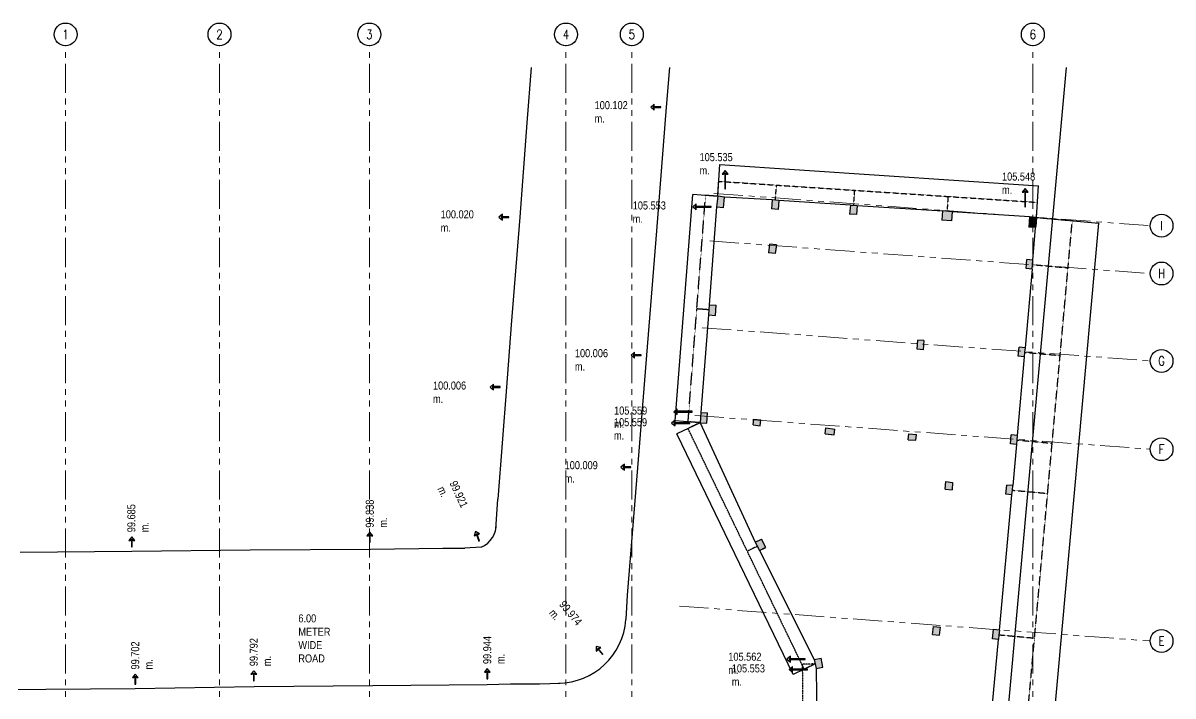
# Model space of a CAD drawing. Header units: millimetres. Extents: x 11014292 to 11093065, y -625596 to -501034.
# Drawn here: x 11041869 to 11092165, y -530460 to -501034 of the extents above; entities that cross this region are included whole.
import ezdxf

# ---------------------------------------------------------------- set-up
doc = ezdxf.new("R2010")
doc.units = ezdxf.units.MM
doc.header["$MEASUREMENT"] = 0
doc.header["$PDMODE"] = 3
doc.linetypes.add('DASHED2', pattern=[0.375, 0.25, -0.125])
doc.linetypes.add('PHANTOM', pattern=[63.5, 31.75, -6.35, 6.35, -6.35, 6.35, -6.35])
doc.layers.get('0').update_dxf_attribs({"linetype": 'CONTINUOUS'})
doc.layers.get('Defpoints').update_dxf_attribs({"linetype": 'CONTINUOUS'})
for name, color, linetype in [('01', 1, 'CONTINUOUS'), ('AR-GRID', 9, 'CONTINUOUS'), ('Bldg Line', 7, 'CONTINUOUS'), ('Column Line', 1, 'CONTINUOUS'), ('dwgmodels.com', 250, 'CONTINUOUS'), ('GRID', 8, 'PHANTOM'), ('hatch columns', 1, 'CONTINUOUS'), ('Road', 251, 'CONTINUOUS'), ('TEXT', 3, 'CONTINUOUS'), ('WALL', 4, 'CONTINUOUS')]:
    doc.layers.add(name, color=color, linetype=linetype)
doc.styles.add('DIMTEXT', font='romans.shx', dxfattribs={"width": 0.9})
doc.styles.add('Romans', font='Romans.shx', dxfattribs={"width": 0.8})
doc.styles.get("Standard").update_dxf_attribs({"font": 'swissc.ttf', "height": 0.225})
doc.dimstyles.new('DIM-100', dxfattribs={"dimtxt": 0.4, "dimasz": 0.1, "dimexe": 0.075, "dimexo": 0.075, "dimgap": 0.1, "dimtad": 1, "dimzin": 0, "dimdsep": 46, "dimtxsty": 'DIMTEXT', "dimblk": 'DOTBLANK', "dimcen": 0.09, "dimclrd": 250, "dimclre": 250, "dimclrt": 5, "dimadec": 0, "dimazin": 0, "dimtfac": 1, "dimtix": 1, "dimtmove": 2, "dimatfit": 3, "dimldrblk": 'ARCHTICK', "dimfxl": 1, "dimtolj": 1, "dimtzin": 0, "dimarcsym": 0})

# ---------------------------------------------------------------- blocks, each defined once
blk = doc.blocks.new('_DOTBLANK')
at = {"color": 0, "linetype": 'ByBlock'}
blk.add_line((-0.5, 0), (-1, 0), dxfattribs=at)
blk.add_circle((0, 0), 0.5, dxfattribs=at)
blk = doc.blocks.new('*D1366')
at = {"color": 250, "linetype": 'DASHED2', "lineweight": -2, "transparency": 16777216}
for p, q in [((11084552, -527785), (11086109, -527926)), ((11085638, -533123), (11086109, -527926)), ((11084075, -532982), (11085638, -533123))]:
    blk.add_line(p, q, dxfattribs=at)
at = {"layer": 'Defpoints', "color": 0, "linetype": 'DASHED2', "transparency": 16777216}
for p in [(11084552, -527785), (11086109, -527926), (11084075, -532982)]:
    blk.add_point(p, dxfattribs=at)
at = {"color": 250, "linetype": 'DASHED2', "lineweight": -2, "transparency": 16777216, "xscale": 0.1, "yscale": 0.1, "zscale": 0.1}
for p, rotation in [((11086109, -527926), 84.82340225866695), ((11085638, -533123), 264.8234022586669)]:
    blk.add_blockref('_DOTBLANK', p, dxfattribs=dict(at, rotation=rotation))
at = {"color": 5, "linetype": 'DASHED2', "transparency": 16777216, "insert": (11085873, -530524), "char_height": 0.4, "attachment_point": 5, "rotation": 84.8234, "style": 'DIMTEXT'}
blk.add_mtext('\\A1;5219.28', dxfattribs=at)
blk = doc.blocks.new('_ArchTick')
at = {"layer": '01', "color": 0, "const_width": 0.15}
blk.add_lwpolyline([(-0.5, -0.5), (0.5, 0.5)], dxfattribs=at)
blk = doc.blocks.new('*D1367')
at = {"color": 250, "linetype": 'DASHED2', "lineweight": -2, "transparency": 16777216}
for p, q in [((11085138, -521462), (11086682, -521601)), ((11086109, -527925), (11086682, -521602)), ((11084552, -527785), (11086109, -527926))]:
    blk.add_line(p, q, dxfattribs=at)
at = {"layer": 'Defpoints', "color": 0, "linetype": 'DASHED2', "transparency": 16777216}
for p in [(11085138, -521462), (11086682, -521601), (11084552, -527785)]:
    blk.add_point(p, dxfattribs=at)
at = {"color": 250, "linetype": 'DASHED2', "lineweight": -2, "transparency": 16777216, "xscale": 0.1, "yscale": 0.1, "zscale": 0.1}
for p, rotation in [((11086682, -521601), 84.82340225866695), ((11086109, -527926), 264.8234022586669)]:
    blk.add_blockref('_DOTBLANK', p, dxfattribs=dict(at, rotation=rotation))
at = {"color": 5, "linetype": 'DASHED2', "transparency": 16777216, "insert": (11086395, -524763), "char_height": 0.4, "attachment_point": 5, "rotation": 84.8234, "style": 'DIMTEXT'}
blk.add_mtext('\\A1;6349.99', dxfattribs=at)
blk = doc.blocks.new('*D1368')
at = {"color": 250, "linetype": 'DASHED2', "lineweight": -2, "transparency": 16777216}
for p, q in [((11085335, -519266), (11086881, -519406)), ((11086682, -521601), (11086880, -519406)), ((11085138, -521462), (11086682, -521601))]:
    blk.add_line(p, q, dxfattribs=at)
at = {"layer": 'Defpoints', "color": 0, "linetype": 'DASHED2', "transparency": 16777216}
for p in [(11085334, -519266), (11086880, -519406), (11085138, -521462)]:
    blk.add_point(p, dxfattribs=at)
at = {"color": 250, "linetype": 'DASHED2', "lineweight": -2, "transparency": 16777216, "xscale": 0.1, "yscale": 0.1, "zscale": 0.1}
for p, rotation in [((11086880, -519406), 84.82340225866695), ((11086682, -521601), 264.8234022586669)]:
    blk.add_blockref('_DOTBLANK', p, dxfattribs=dict(at, rotation=rotation))
at = {"color": 5, "linetype": 'DASHED2', "transparency": 16777216, "insert": (11086781, -520504), "char_height": 0.4, "attachment_point": 5, "rotation": 84.8234, "style": 'DIMTEXT'}
blk.add_mtext('\\A1;2204.03', dxfattribs=at)
blk = doc.blocks.new('*D1369')
at = {"color": 250, "linetype": 'DASHED2', "lineweight": -2, "transparency": 16777216}
for p, q in [((11085677, -515432), (11087228, -515572)), ((11086880, -519406), (11087228, -515572)), ((11085335, -519266), (11086881, -519406))]:
    blk.add_line(p, q, dxfattribs=at)
at = {"layer": 'Defpoints', "color": 0, "linetype": 'DASHED2', "transparency": 16777216}
for p in [(11085677, -515432), (11087228, -515572), (11085334, -519266)]:
    blk.add_point(p, dxfattribs=at)
at = {"color": 250, "linetype": 'DASHED2', "lineweight": -2, "transparency": 16777216, "xscale": 0.1, "yscale": 0.1, "zscale": 0.1}
for p, rotation in [((11087228, -515572), 84.82340225866695), ((11086880, -519406), 264.8234022586669)]:
    blk.add_blockref('_DOTBLANK', p, dxfattribs=dict(at, rotation=rotation))
at = {"color": 5, "linetype": 'DASHED2', "transparency": 16777216, "insert": (11087054, -517489), "char_height": 0.4, "attachment_point": 5, "rotation": 84.8234, "style": 'DIMTEXT'}
blk.add_mtext('\\A1;3850.00', dxfattribs=at)
blk = doc.blocks.new('*D1370')
at = {"color": 250, "linetype": 'DASHED2', "lineweight": -2, "transparency": 16777216}
for p, q in [((11086016, -511597), (11087575, -511738)), ((11087228, -515572), (11087575, -511738)), ((11085677, -515432), (11087228, -515572))]:
    blk.add_line(p, q, dxfattribs=at)
at = {"layer": 'Defpoints', "color": 0, "linetype": 'DASHED2', "transparency": 16777216}
for p in [(11086016, -511597), (11087575, -511738), (11085677, -515432)]:
    blk.add_point(p, dxfattribs=at)
at = {"color": 250, "linetype": 'DASHED2', "lineweight": -2, "transparency": 16777216, "xscale": 0.1, "yscale": 0.1, "zscale": 0.1}
for p, rotation in [((11087575, -511738), 84.82340225866695), ((11087228, -515572), 264.8234022586669)]:
    blk.add_blockref('_DOTBLANK', p, dxfattribs=dict(at, rotation=rotation))
at = {"color": 5, "linetype": 'DASHED2', "transparency": 16777216, "insert": (11087401, -513655), "char_height": 0.4, "attachment_point": 5, "rotation": 84.8234, "style": 'DIMTEXT'}
blk.add_mtext('\\A1;3849.95', dxfattribs=at)
blk = doc.blocks.new('*D1371')
at = {"color": 250, "linetype": 'DASHED2', "lineweight": -2, "transparency": 16777216}
for p, q in [((11086194, -509534), (11087762, -509676)), ((11087575, -511738), (11087762, -509676)), ((11086016, -511597), (11087575, -511738))]:
    blk.add_line(p, q, dxfattribs=at)
at = {"layer": 'Defpoints', "color": 0, "linetype": 'DASHED2', "transparency": 16777216}
for p in [(11086194, -509534), (11087762, -509676), (11086016, -511597)]:
    blk.add_point(p, dxfattribs=at)
at = {"color": 250, "linetype": 'DASHED2', "lineweight": -2, "transparency": 16777216, "xscale": 0.1, "yscale": 0.1, "zscale": 0.1}
for p, rotation in [((11087762, -509676), 84.82340225866695), ((11087575, -511738), 264.8234022586669)]:
    blk.add_blockref('_DOTBLANK', p, dxfattribs=dict(at, rotation=rotation))
at = {"color": 5, "linetype": 'DASHED2', "transparency": 16777216, "insert": (11087668, -510707), "char_height": 0.4, "attachment_point": 5, "rotation": 84.8234, "style": 'DIMTEXT'}
blk.add_mtext('\\A1;2069.97', dxfattribs=at)
blk = doc.blocks.new('*D1349')
at = {"color": 250, "lineweight": -2, "transparency": 16777216}
for p, q in [((11085573, -546781), (11088925, -509782)), ((11086194, -509534), (11088925, -509782)), ((11082842, -546534), (11085573, -546781))]:
    blk.add_line(p, q, dxfattribs=at)
at = {"layer": 'Defpoints', "color": 0, "transparency": 16777216}
for p in [(11086194, -509534), (11088925, -509782), (11082842, -546534)]:
    blk.add_point(p, dxfattribs=at)
at = {"color": 250, "lineweight": -2, "transparency": 16777216, "xscale": 0.1, "yscale": 0.1, "zscale": 0.1}
for p, rotation in [((11088925, -509782), 84.82340225866695), ((11085573, -546781), 264.8234022586669)]:
    blk.add_blockref('_DOTBLANK', p, dxfattribs=dict(at, rotation=rotation))
at = {"color": 5, "transparency": 16777216, "insert": (11087249, -528282), "char_height": 0.4, "attachment_point": 5, "rotation": 84.8234, "style": 'DIMTEXT'}
blk.add_mtext('\\A1;37151.31', dxfattribs=at)
blk = doc.blocks.new('*D1385')
at = {"color": 250, "linetype": 'DASHED2', "lineweight": -2, "transparency": 16777216}
for p, q in [((11076518, -529060), (11075965, -529066)), ((11075996, -532356), (11075965, -529066)), ((11076362, -532353), (11075996, -532356))]:
    blk.add_line(p, q, dxfattribs=at)
at = {"layer": 'Defpoints', "color": 0, "linetype": 'DASHED2', "transparency": 16777216}
for p in [(11075965, -529066), (11076518, -529060), (11076362, -532353)]:
    blk.add_point(p, dxfattribs=at)
at = {"color": 250, "linetype": 'DASHED2', "lineweight": -2, "transparency": 16777216, "xscale": 0.1, "yscale": 0.1, "zscale": 0.1}
for p, rotation in [((11075965, -529066), 90.55200071356542), ((11075996, -532356), 270.5520007135654)]:
    blk.add_blockref('_DOTBLANK', p, dxfattribs=dict(at, rotation=rotation))
at = {"color": 5, "linetype": 'DASHED2', "transparency": 16777216, "insert": (11075981, -530711), "char_height": 0.4, "attachment_point": 5, "rotation": 270.552, "style": 'DIMTEXT'}
blk.add_mtext('\\A1;3290.89', dxfattribs=at)
blk = doc.blocks.new('*D1386')
at = {"color": 250, "linetype": 'DASHED2', "lineweight": -2, "transparency": 16777216}
for p, q in [((11073990, -523916), (11073547, -524130)), ((11076040, -529291), (11073547, -524130)), ((11076518, -529060), (11076040, -529291))]:
    blk.add_line(p, q, dxfattribs=at)
at = {"layer": 'Defpoints', "color": 0, "linetype": 'DASHED2', "transparency": 16777216}
for p in [(11073990, -523916), (11073547, -524130), (11076518, -529060)]:
    blk.add_point(p, dxfattribs=at)
at = {"color": 250, "linetype": 'DASHED2', "lineweight": -2, "transparency": 16777216, "xscale": 0.1, "yscale": 0.1, "zscale": 0.1}
for p, rotation in [((11073547, -524130), 115.7761440830649), ((11076040, -529291), 295.7761440830649)]:
    blk.add_blockref('_DOTBLANK', p, dxfattribs=dict(at, rotation=rotation))
at = {"color": 5, "linetype": 'DASHED2', "transparency": 16777216, "insert": (11074794, -526710), "char_height": 0.4, "attachment_point": 5, "rotation": 295.7761, "style": 'DIMTEXT'}
blk.add_mtext('\\A1;5731.88', dxfattribs=at)
blk = doc.blocks.new('*D1387')
at = {"color": 250, "linetype": 'DASHED2', "lineweight": -2, "transparency": 16777216}
for p, q in [((11071479, -518511), (11070956, -518764)), ((11073547, -524130), (11070956, -518764)), ((11073990, -523916), (11073547, -524130))]:
    blk.add_line(p, q, dxfattribs=at)
at = {"layer": 'Defpoints', "color": 0, "linetype": 'DASHED2', "transparency": 16777216}
for p in [(11071479, -518511), (11070956, -518764), (11073990, -523916)]:
    blk.add_point(p, dxfattribs=at)
at = {"color": 250, "linetype": 'DASHED2', "lineweight": -2, "transparency": 16777216, "xscale": 0.1, "yscale": 0.1, "zscale": 0.1}
for p, rotation in [((11070956, -518764), 115.7761440830649), ((11073547, -524130), 295.7761440830649)]:
    blk.add_blockref('_DOTBLANK', p, dxfattribs=dict(at, rotation=rotation))
at = {"color": 5, "linetype": 'DASHED2', "transparency": 16777216, "insert": (11072252, -521447), "char_height": 0.4, "attachment_point": 5, "rotation": 295.7761, "style": 'DIMTEXT'}
blk.add_mtext('\\A1;5959.01', dxfattribs=at)
blk = doc.blocks.new('*D1352')
at = {"color": 250, "lineweight": -2, "transparency": 16777216}
for p, q in [((11071479, -518511), (11070471, -518998)), ((11075554, -529526), (11070471, -518998)), ((11076518, -529060), (11075554, -529526))]:
    blk.add_line(p, q, dxfattribs=at)
at = {"layer": 'Defpoints', "color": 0, "transparency": 16777216}
for p in [(11071479, -518511), (11070471, -518998), (11076518, -529060)]:
    blk.add_point(p, dxfattribs=at)
at = {"color": 250, "lineweight": -2, "transparency": 16777216, "xscale": 0.1, "yscale": 0.1, "zscale": 0.1}
for p, rotation in [((11070471, -518998), 115.7761440830649), ((11075554, -529526), 295.7761440830649)]:
    blk.add_blockref('_DOTBLANK', p, dxfattribs=dict(at, rotation=rotation))
at = {"color": 5, "transparency": 16777216, "insert": (11073013, -524262), "char_height": 0.4, "attachment_point": 5, "rotation": 295.7761, "style": 'DIMTEXT'}
blk.add_mtext('\\A1;11690.89', dxfattribs=at)
blk = doc.blocks.new('*D1388')
at = {"color": 250, "linetype": 'DASHED2', "lineweight": -2, "transparency": 16777216}
for p, q in [((11070958, -518471), (11071339, -513535)), ((11071869, -513576), (11071339, -513535)), ((11071479, -518511), (11070958, -518471))]:
    blk.add_line(p, q, dxfattribs=at)
at = {"layer": 'Defpoints', "color": 0, "linetype": 'DASHED2', "transparency": 16777216}
for p in [(11071339, -513535), (11071869, -513576), (11071479, -518511)]:
    blk.add_point(p, dxfattribs=at)
at = {"color": 250, "linetype": 'DASHED2', "lineweight": -2, "transparency": 16777216, "xscale": 0.1, "yscale": 0.1, "zscale": 0.1}
for p, rotation in [((11071339, -513535), 85.58511269690058), ((11070958, -518471), 265.5851126969006)]:
    blk.add_blockref('_DOTBLANK', p, dxfattribs=dict(at, rotation=rotation))
at = {"color": 5, "linetype": 'DASHED2', "transparency": 16777216, "insert": (11071148, -516003), "char_height": 0.4, "attachment_point": 5, "rotation": 85.5851, "style": 'DIMTEXT'}
blk.add_mtext('\\A1;4950.46', dxfattribs=at)
blk = doc.blocks.new('*D1389')
at = {"color": 250, "linetype": 'DASHED2', "lineweight": -2, "transparency": 16777216}
for p, q in [((11071339, -513535), (11071722, -508572)), ((11072254, -508613), (11071722, -508571)), ((11071869, -513576), (11071339, -513535))]:
    blk.add_line(p, q, dxfattribs=at)
at = {"layer": 'Defpoints', "color": 0, "linetype": 'DASHED2', "transparency": 16777216}
for p in [(11071722, -508571), (11072254, -508613), (11071869, -513576)]:
    blk.add_point(p, dxfattribs=at)
at = {"color": 250, "linetype": 'DASHED2', "lineweight": -2, "transparency": 16777216, "xscale": 0.1, "yscale": 0.1, "zscale": 0.1}
for p, rotation in [((11071722, -508571), 85.58511269690058), ((11071339, -513535), 265.5851126969006)]:
    blk.add_blockref('_DOTBLANK', p, dxfattribs=dict(at, rotation=rotation))
at = {"color": 5, "linetype": 'DASHED2', "transparency": 16777216, "insert": (11071530, -511053), "char_height": 0.4, "attachment_point": 5, "rotation": 85.5851, "style": 'DIMTEXT'}
blk.add_mtext('\\A1;4978.57', dxfattribs=at)
blk = doc.blocks.new('*D1353')
at = {"color": 250, "lineweight": -2, "transparency": 16777216}
for p, q in [((11070395, -518427), (11071159, -508528)), ((11072254, -508613), (11071159, -508528)), ((11071479, -518511), (11070395, -518428))]:
    blk.add_line(p, q, dxfattribs=at)
at = {"layer": 'Defpoints', "color": 0, "transparency": 16777216}
for p in [(11071159, -508528), (11072254, -508613), (11071479, -518511)]:
    blk.add_point(p, dxfattribs=at)
at = {"color": 250, "lineweight": -2, "transparency": 16777216, "xscale": 0.1, "yscale": 0.1, "zscale": 0.1}
for p, rotation in [((11071159, -508528), 85.58511269690058), ((11070395, -518428), 265.5851126969006)]:
    blk.add_blockref('_DOTBLANK', p, dxfattribs=dict(at, rotation=rotation))
at = {"color": 5, "transparency": 16777216, "insert": (11070777, -513478), "char_height": 0.4, "attachment_point": 5, "rotation": 85.5851, "style": 'DIMTEXT'}
blk.add_mtext('\\A1;9929.03', dxfattribs=at)
blk = doc.blocks.new('*D1390')
at = {"color": 250, "linetype": 'DASHED2', "lineweight": -2, "transparency": 16777216}
for p, q in [((11072254, -508612), (11072297, -507956)), ((11072297, -507956), (11074822, -508123)), ((11074778, -508779), (11074822, -508123))]:
    blk.add_line(p, q, dxfattribs=at)
at = {"layer": 'Defpoints', "color": 0, "linetype": 'DASHED2', "transparency": 16777216}
for p in [(11074822, -508123), (11072254, -508613), (11074778, -508779)]:
    blk.add_point(p, dxfattribs=at)
at = {"color": 250, "linetype": 'DASHED2', "lineweight": -2, "transparency": 16777216, "xscale": 0.1, "yscale": 0.1, "zscale": 0.1}
for p, rotation in [((11072297, -507956), 176.2170681515371), ((11074822, -508123), 356.2170681515371)]:
    blk.add_blockref('_DOTBLANK', p, dxfattribs=dict(at, rotation=rotation))
at = {"color": 5, "linetype": 'DASHED2', "transparency": 16777216, "insert": (11073560, -508039), "char_height": 0.4, "attachment_point": 5, "rotation": 356.2171, "style": 'DIMTEXT'}
blk.add_mtext('\\A1;2529.88', dxfattribs=at)
blk = doc.blocks.new('*D1391')
at = {"color": 250, "linetype": 'DASHED2', "lineweight": -2, "transparency": 16777216}
for p, q in [((11074778, -508779), (11074822, -508123)), ((11074822, -508123), (11078244, -508349)), ((11078201, -509002), (11078244, -508349))]:
    blk.add_line(p, q, dxfattribs=at)
at = {"layer": 'Defpoints', "color": 0, "linetype": 'DASHED2', "transparency": 16777216}
for p in [(11078244, -508349), (11074778, -508779), (11078201, -509002)]:
    blk.add_point(p, dxfattribs=at)
at = {"color": 250, "linetype": 'DASHED2', "lineweight": -2, "transparency": 16777216, "xscale": 0.1, "yscale": 0.1, "zscale": 0.1}
for p, rotation in [((11074822, -508123), 176.2170681515371), ((11078244, -508349), 356.2170681515371)]:
    blk.add_blockref('_DOTBLANK', p, dxfattribs=dict(at, rotation=rotation))
at = {"color": 5, "linetype": 'DASHED2', "transparency": 16777216, "insert": (11076533, -508235), "char_height": 0.4, "attachment_point": 5, "rotation": 356.2171, "style": 'DIMTEXT'}
blk.add_mtext('\\A1;3429.99', dxfattribs=at)
blk = doc.blocks.new('*D1392')
at = {"color": 250, "linetype": 'DASHED2', "lineweight": -2, "transparency": 16777216}
for p, q in [((11078201, -509002), (11078244, -508349)), ((11078244, -508349), (11082339, -508620)), ((11082296, -509268), (11082339, -508620))]:
    blk.add_line(p, q, dxfattribs=at)
at = {"layer": 'Defpoints', "color": 0, "linetype": 'DASHED2', "transparency": 16777216}
for p in [(11082339, -508620), (11078201, -509002), (11082296, -509268)]:
    blk.add_point(p, dxfattribs=at)
at = {"color": 250, "linetype": 'DASHED2', "lineweight": -2, "transparency": 16777216, "xscale": 0.1, "yscale": 0.1, "zscale": 0.1}
for p, rotation in [((11078244, -508349), 176.2170681515371), ((11082339, -508620), 356.2170681515371)]:
    blk.add_blockref('_DOTBLANK', p, dxfattribs=dict(at, rotation=rotation))
at = {"color": 5, "linetype": 'DASHED2', "transparency": 16777216, "insert": (11080292, -508484), "char_height": 0.4, "attachment_point": 5, "rotation": 356.2171, "style": 'DIMTEXT'}
blk.add_mtext('\\A1;4103.84', dxfattribs=at)
blk = doc.blocks.new('*D1393')
at = {"color": 250, "linetype": 'DASHED2', "lineweight": -2, "transparency": 16777216}
for p, q in [((11082296, -509268), (11082339, -508620)), ((11082339, -508620), (11086238, -508877)), ((11086194, -509534), (11086238, -508877))]:
    blk.add_line(p, q, dxfattribs=at)
at = {"layer": 'Defpoints', "color": 0, "linetype": 'DASHED2', "transparency": 16777216}
for p in [(11086238, -508877), (11082296, -509268), (11086194, -509534)]:
    blk.add_point(p, dxfattribs=at)
at = {"color": 250, "linetype": 'DASHED2', "lineweight": -2, "transparency": 16777216, "xscale": 0.1, "yscale": 0.1, "zscale": 0.1}
for p, rotation in [((11082339, -508620), 176.2170681515371), ((11086238, -508877), 356.2170681515371)]:
    blk.add_blockref('_DOTBLANK', p, dxfattribs=dict(at, rotation=rotation))
at = {"color": 5, "linetype": 'DASHED2', "transparency": 16777216, "insert": (11084288, -508748), "char_height": 0.4, "attachment_point": 5, "rotation": 356.2171, "style": 'DIMTEXT'}
blk.add_mtext('\\A1;3907.09', dxfattribs=at)
blk = doc.blocks.new('*D1354')
at = {"color": 250, "lineweight": -2, "transparency": 16777216}
for p, q in [((11072254, -508612), (11072346, -507226)), ((11072346, -507226), (11086286, -508148)), ((11086194, -509534), (11086286, -508148))]:
    blk.add_line(p, q, dxfattribs=at)
at = {"layer": 'Defpoints', "color": 0, "transparency": 16777216}
for p in [(11086286, -508148), (11072254, -508613), (11086194, -509534)]:
    blk.add_point(p, dxfattribs=at)
at = {"color": 250, "lineweight": -2, "transparency": 16777216, "xscale": 0.1, "yscale": 0.1, "zscale": 0.1}
for p, rotation in [((11072346, -507226), 176.2170681515371), ((11086286, -508148), 356.2170681515371)]:
    blk.add_blockref('_DOTBLANK', p, dxfattribs=dict(at, rotation=rotation))
at = {"color": 5, "transparency": 16777216, "insert": (11079316, -507687), "char_height": 0.4, "attachment_point": 5, "rotation": 356.2171, "style": 'DIMTEXT'}
blk.add_mtext('\\A1;13970.80', dxfattribs=at)

msp = doc.modelspace()

# ---------------------------------------------------------------- hatches: boundary and pattern name
at = {"layer": 'hatch columns', "linetype": 'DASHED2'}
h = msp.add_hatch(color=256, dxfattribs=at)
h.dxf.hatch_style = 1
h.paths.add_polyline_path([(11085739.978, -511771.084), (11086002.319, -511796.107), (11086016.183, -511596.588), (11086030.046, -511397.069), (11085767.705, -511372.046)])
h.paths.add_polyline_path([(11085397.158, -515605.791), (11085659.499, -515630.813), (11085677.308, -515431.608), (11085695.116, -515232.402), (11085432.775, -515207.38)])
h.paths.add_polyline_path([(11080976.159, -515293.284), (11081238.5, -515318.307), (11081256.309, -515119.101), (11081274.118, -514919.896), (11081011.777, -514894.873)])
h.paths.add_polyline_path([(11082082.051, -509251.324), (11082050.74, -509650.097), (11082479.066, -509683.728), (11082510.376, -509284.955)])
h.paths.add_polyline_path([(11078022.326, -509391.022), (11078317.103, -509410.191), (11078348.414, -509011.418), (11078201.025, -509001.834), (11078053.636, -508992.249)])
h.paths.add_polyline_path([(11074599.773, -509165.222), (11074894.176, -509190.04), (11074925.486, -508791.267), (11074631.083, -508766.449)])
h.paths.add_polyline_path([(11072206.482, -509073.874), (11072206.007, -509080.203), (11072506.119, -509117.625), (11072554.16, -508649.967), (11072253.875, -508612.524)])
h.paths.add_polyline_path([(11074767.573, -511110.612), (11074816.957, -510736.331), (11074522.555, -510711.513), (11074473.17, -511085.794)])
h.paths.add_polyline_path([(11072184.046, -513374.205), (11071884.861, -513352.11), (11071853.602, -513800.32), (11072152.787, -513822.415)])
h.paths.add_polyline_path([(11071810.973, -518083.999), (11071511.788, -518061.904), (11071478.603, -518511.249), (11071777.788, -518533.344)])
h.paths.add_polyline_path([(11073838.626, -518357.628), (11073808.925, -518610.268), (11074106.873, -518645.295), (11074136.574, -518392.655)])
h.paths.add_polyline_path([(11077348.946, -519039.804), (11077378.647, -518787.164), (11076981.383, -518740.461), (11076951.682, -518993.101)])
h.paths.add_polyline_path([(11080615.049, -519003.26), (11080585.349, -519255.899), (11080911.607, -519277.52), (11080941.308, -519024.88)])
h.paths.add_polyline_path([(11085089.955, -519042.086), (11085054.337, -519440.497), (11085316.678, -519465.52), (11085334.487, -519266.314), (11085352.296, -519067.109)])
h.paths.add_polyline_path([(11084858.081, -521635.77), (11085120.422, -521660.792), (11085138.231, -521461.587), (11085156.04, -521262.381), (11084893.699, -521237.359)])
h.paths.add_polyline_path([(11082499.655, -521450.662), (11082521, -521120.413), (11082223.023, -521085.635), (11082201.677, -521415.884)])
h.paths.add_polyline_path([(11074164.803, -523597.398), (11073897.356, -523733.31), (11074082.897, -524098.418), (11074350.344, -523962.506)])
h = msp.add_hatch(color=256, dxfattribs=at)
h.dxf.hatch_style = 1
h.paths.add_polyline_path([(11085858.776, -509955.363), (11086157.965, -509982.801), (11086194.234, -509534.271), (11085895.046, -509506.833)])
h = msp.add_hatch(color=256, dxfattribs=at)
h.dxf.hatch_style = 1
h.paths.add_polyline_path([(11076770.788, -528800.981), (11076477.076, -528862.084), (11076559.516, -529258.354), (11076853.227, -529197.25)])
h.paths.add_polyline_path([(11081991.253, -527454.823), (11081693.276, -527420.045), (11081652.94, -527765.636), (11081950.918, -527800.414)])
h.paths.add_polyline_path([(11084570.898, -527585.286), (11084308.556, -527560.263), (11084271.614, -527958.537), (11084533.956, -527983.56), (11084552.419, -527784.506)])
h.paths.add_polyline_path([(11084091.589, -532752.774), (11083829.248, -532727.751), (11083796.682, -533186.075), (11084059.023, -533211.097)])
h.paths.add_polyline_path([(11081553.554, -532489.433), (11081254.308, -532468.17), (11081221.742, -532926.494), (11081520.987, -532947.757)])
h.paths.add_polyline_path([(11076731.801, -532457.663), (11076588.025, -532217.396), (11076135.569, -532488.144), (11076279.344, -532728.412)])
h.paths.add_polyline_path([(11073823.222, -534824.267), (11073639.736, -534612.766), (11073374.872, -534827.484), (11073558.358, -535038.985)])
h.paths.add_polyline_path([(11079679.037, -537048.604), (11079380.386, -537020.188), (11079347.429, -537366.56), (11079646.081, -537394.976)])
h.paths.add_polyline_path([(11083686.826, -537493.421), (11083705.429, -537294.288), (11083443.088, -537269.265), (11083405.881, -537667.531), (11083668.222, -537692.554)])
h.paths.add_polyline_path([(11083242.202, -542252.697), (11083260.806, -542053.564), (11082998.465, -542028.541), (11082960.484, -542426.733), (11083223.599, -542451.83)])
h.paths.add_polyline_path([(11079303.912, -541067.165), (11079005.261, -541038.749), (11078972.304, -541385.122), (11079270.955, -541413.538)])
h.paths.add_polyline_path([(11073945.001, -541969.742), (11073709.319, -541967.942), (11073706.646, -542317.931), (11073942.327, -542319.732)])
h.paths.add_polyline_path([(11082898.038, -545936.655), (11082498.038, -545937.214), (11082442.228, -546534.613), (11082842.227, -546534.054)])
h.paths.add_polyline_path([(11078799.63, -546269.236), (11078339.633, -546268.543), (11078342.234, -546539.004), (11078572.231, -546540.018), (11078802.231, -546539.697)])
h.paths.add_polyline_path([(11073950.348, -546276.009), (11073487.139, -546259.817), (11073489.74, -546530.278), (11073952.949, -546546.47)])
h.paths.add_polyline_path([(11068825.556, -546266.328), (11068372.528, -546281.511), (11068375.129, -546551.972), (11068828.157, -546536.789)])
h.paths.add_polyline_path([(11068471.603, -541905.734), (11068322.486, -541904.594), (11068319.812, -542254.584), (11068481.816, -542255.822)])
h.paths.add_polyline_path([(11068558.167, -541906.395), (11068471.603, -541905.734), (11068481.816, -542255.822), (11068555.493, -542256.385)])
h.paths.add_polyline_path([(11068789.748, -538590.627), (11068380.126, -538770.215), (11068492.554, -539026.652), (11068902.176, -538847.064)])
h.paths.add_polyline_path([(11065907.069, -538767.237), (11065451.777, -538662.291), (11065384.393, -538954.625), (11065839.685, -539059.571)])
h.paths.add_polyline_path([(11065760.54, -541833.566), (11065510.589, -541838.483), (11065536.647, -542187.517), (11065786.599, -542182.601)])
h.paths.add_polyline_path([(11066079.838, -546234.027), (11065634.825, -546225.58), (11065637.806, -546496.037), (11066082.439, -546504.488)])
h.paths.add_polyline_path([(11061773.995, -546268.145), (11061432.263, -546278.678), (11061434.512, -546549.15), (11061776.596, -546538.606)])
h.paths.add_polyline_path([(11057432.353, -546311.95), (11057032.367, -546315.276), (11057034.616, -546585.74), (11057434.603, -546582.414)])
h.paths.add_polyline_path([(11057203.629, -541736.646), (11056953.677, -541741.562), (11056979.736, -542090.597), (11057229.688, -542085.68)])
h.paths.add_polyline_path([(11061102.918, -535526.866), (11060938.926, -535753.818), (11061308.69, -536014.011), (11061472.682, -535787.06)])
h.paths.add_polyline_path([(11057031.953, -537194.702), (11056787.705, -537199.506), (11056813.6, -537546.342), (11057057.847, -537541.538)])
h.paths.add_polyline_path([(11057055.681, -532521.011), (11056612.629, -532535.507), (11056623.337, -532835.316), (11057066.341, -532819.493)])
h.paths.add_polyline_path([(11050448.787, -532546.312), (11050010.415, -532541.439), (11050021.122, -532841.248), (11050458.559, -532846.11)])
h.paths.add_polyline_path([(11043983.557, -532561.849), (11043315.618, -532564.111), (11043325.612, -532843.933), (11043993.551, -532841.671)])
h.paths.add_polyline_path([(11043838.705, -537179.735), (11043482.734, -537197.315), (11043499.967, -537563.506), (11043839.203, -537550.579)])
h.paths.add_polyline_path([(11043920.662, -541757.934), (11043660.761, -541782.862), (11043672.854, -542103.79), (11043927.594, -542091.246)])
h.paths.add_polyline_path([(11044421.661, -546264.152), (11043832.132, -546218.575), (11043834.733, -546489.036), (11044424.262, -546534.613)])
h.paths.add_polyline_path([(11050805.43, -546230.171), (11050362.276, -546228.635), (11050364.877, -546499.097), (11050808.031, -546500.632)])
h.paths.add_polyline_path([(11071433.456, -536786.212), (11071249.97, -536574.711), (11070985.139, -536804.462), (11071168.626, -537015.964)])

# ---------------------------------------------------------------- linework, layer by layer
at = {"layer": 'AR-GRID', "color": 252, "linetype": 'PHANTOM', "lineweight": 9, "ltscale": 40}
for p, q in [((11043731.284, -552344.14, -100.058), (11043731.284, -502034.156, -100.058)), ((11050462.548, -552344.14, -100.058), (11050462.548, -502034.156, -100.058)), ((11057016.318, -552344.14, -100.058), (11057016.318, -502034.156, -100.058)), ((11065616.882, -552344.14, -100.058), (11065616.882, -502034.156, -100.058)), ((11068496.328, -552344.14, -100.058), (11068496.328, -502034.156, -100.058)), ((11086036.048, -552344.14, -100.058), (11086036.048, -502034.156, -100.058)), ((11072086.798, -508482.872, -100.058), (11091164.981, -509897.628, -100.058)), ((11071907.293, -510560.259, -100.058), (11091164.981, -511988.327, -100.058)), ((11071579.433, -514356.247, -100.058), (11091164.981, -515808.628, -100.058)), ((11071248.102, -518193.345, -100.058), (11091164.981, -519670.296, -100.058)), ((11070578.299, -526528.501, -100.058), (11091164.981, -528055.121, -100.058))]:
    msp.add_line(p, q, dxfattribs=at)
at = {"layer": 'Bldg Line'}
for p, q in [((11074631.083, -508766.449, -100.058), (11072554.16, -508649.967, -100.058)), ((11078053.636, -508992.249, -100.058), (11074925.486, -508791.267, -100.058)), ((11072206.482, -509073.874, -100.058), (11071884.861, -513352.11, -100.058)), ((11078348.414, -509011.418, -100.058), (11082082.051, -509251.324, -100.058)), ((11085895.046, -509506.833, -100.058), (11082510.376, -509284.955, -100.058)), ((11086030.046, -511397.069, -100.058), (11086157.965, -509982.801, -100.058)), ((11086002.319, -511796.107, -100.058), (11085695.116, -515232.402, -100.058)), ((11071853.602, -513800.32, -100.058), (11071511.788, -518061.904, -100.058)), ((11085659.499, -515630.813, -100.058), (11085352.296, -519067.109, -100.058)), ((11071478.603, -518511.249, -100.058), (11073897.356, -523733.31, -100.058)), ((11085316.678, -519465.52, -100.058), (11085156.04, -521262.381, -100.058)), ((11084570.891, -527585.361, -100.058), (11085120.414, -521660.884, -100.058)), ((11074082.897, -524098.418, -100.058), (11076477.076, -528862.084, -100.058)), ((11084091.589, -532752.774, -100.058), (11084533.947, -527983.652, -100.058)), ((11076559.516, -529258.354, -100.058), (11076588.025, -532217.396, -100.058))]:
    msp.add_line(p, q, dxfattribs=at)
at = {"layer": 'Column Line'}
for p, q in [((11072253.875, -508612.524, -100.058), (11072206.482, -509073.874, -100.058)), ((11072554.16, -508649.967, -100.058), (11072253.875, -508612.524, -100.058)), ((11072506.119, -509117.625, -100.058), (11072554.16, -508649.967, -100.058)), ((11074631.083, -508766.449, -100.058), (11074599.773, -509165.222, -100.058)), ((11074925.486, -508791.267, -100.058), (11074631.083, -508766.449, -100.058)), ((11074925.486, -508791.267, -100.058), (11074894.176, -509190.04, -100.058)), ((11078053.636, -508992.249, -100.058), (11078022.326, -509391.022, -100.058)), ((11078053.636, -508992.249, -100.058), (11078201.025, -509001.834, -100.058)), ((11072506.119, -509117.625, -100.058), (11072205.834, -509080.182, -100.058)), ((11074894.176, -509190.04, -100.058), (11074599.773, -509165.222, -100.058)), ((11078317.103, -509410.191, -100.058), (11078022.326, -509391.022, -100.058)), ((11078201.025, -509001.834, -100.058), (11078348.414, -509011.418, -100.058)), ((11078348.414, -509011.418, -100.058), (11078317.103, -509410.191, -100.058)), ((11082082.051, -509251.324, -100.058), (11082050.74, -509650.097, -100.058)), ((11082510.376, -509284.955, -100.058), (11082082.051, -509251.324, -100.058)), ((11082510.376, -509284.955, -100.058), (11082479.066, -509683.728, -100.058)), ((11082479.066, -509683.728, -100.058), (11082050.74, -509650.097, -100.058)), ((11085895.046, -509506.833, -100.058), (11085858.776, -509955.363, -100.058)), ((11086157.965, -509982.801, -100.058), (11085858.776, -509955.363, -100.058)), ((11086194.234, -509534.271, -100.058), (11085895.046, -509506.833, -100.058)), ((11086194.234, -509534.271, -100.058), (11086157.965, -509982.801, -100.058)), ((11086194.234, -509534.271, -100.058), (11086162.469, -509933.007, -100.058)), ((11074522.555, -510711.513, -100.058), (11074473.17, -511085.794, -100.058)), ((11074816.957, -510736.331, -100.058), (11074522.555, -510711.513, -100.058)), ((11074816.957, -510736.331, -100.058), (11074767.573, -511110.612, -100.058)), ((11074767.573, -511110.612, -100.058), (11074473.17, -511085.794, -100.058)), ((11085739.978, -511771.084, -100.058), (11085767.705, -511372.046, -100.058)), ((11086030.046, -511397.069, -100.058), (11085767.705, -511372.046, -100.058)), ((11086016.183, -511596.588, -100.058), (11086030.046, -511397.069, -100.058)), ((11086002.319, -511796.107, -100.058), (11085739.978, -511771.084, -100.058)), ((11086002.319, -511796.107, -100.058), (11086016.183, -511596.588, -100.058)), ((11071884.861, -513352.11, -100.058), (11071853.602, -513800.32, -100.058)), ((11071884.861, -513352.11, -100.058), (11072164.1, -513372.732, -100.058)), ((11071884.861, -513352.11, -100.058), (11072184.046, -513374.205, -100.058)), ((11072152.787, -513822.415, -100.058), (11072184.046, -513374.205, -100.058)), ((11071853.602, -513800.32, -100.058), (11072152.787, -513822.415, -100.058)), ((11080976.159, -515293.284, -100.058), (11081011.777, -514894.873, -100.058)), ((11081274.118, -514919.896, -100.058), (11081011.777, -514894.873, -100.058)), ((11081274.118, -514919.896, -100.058), (11081256.309, -515119.101, -100.058)), ((11081238.5, -515318.307, -100.058), (11080976.159, -515293.284, -100.058)), ((11081256.309, -515119.101, -100.058), (11081238.5, -515318.307, -100.058)), ((11085397.158, -515605.791, -100.058), (11085432.775, -515207.38, -100.058)), ((11085695.116, -515232.402, -100.058), (11085432.775, -515207.38, -100.058)), ((11085677.308, -515431.608, -100.058), (11085659.499, -515630.813, -100.058)), ((11085695.116, -515232.402, -100.058), (11085677.308, -515431.608, -100.058)), ((11085659.499, -515630.813, -100.058), (11085397.158, -515605.791, -100.058)), ((11071511.788, -518061.904, -100.058), (11071478.603, -518511.249, -100.058)), ((11071478.603, -518511.249, -100.058), (11071777.788, -518533.344, -100.058)), ((11071511.788, -518061.904, -100.058), (11071791.028, -518082.526, -100.058)), ((11071511.788, -518061.904, -100.058), (11071810.973, -518083.999, -100.058)), ((11071777.788, -518533.344, -100.058), (11071810.973, -518083.999, -100.058)), ((11073808.925, -518610.268, -100.058), (11073838.626, -518357.628, -100.058)), ((11073838.626, -518357.628, -100.058), (11074136.574, -518392.655, -100.058)), ((11074106.873, -518645.295, -100.058), (11074136.574, -518392.655, -100.058)), ((11073808.925, -518610.268, -100.058), (11074106.873, -518645.295, -100.058)), ((11076951.682, -518993.101, -100.058), (11076981.383, -518740.461, -100.058)), ((11076951.682, -518993.101, -100.058), (11077249.63, -519028.128, -100.058)), ((11076951.682, -518993.101, -100.058), (11077348.946, -519039.804, -100.058)), ((11076981.383, -518740.461, -100.058), (11077378.647, -518787.164, -100.058)), ((11077348.946, -519039.804, -100.058), (11077378.647, -518787.164, -100.058)), ((11080585.349, -519255.899, -100.058), (11080615.049, -519003.26, -100.058)), ((11080615.049, -519003.26, -100.058), (11080941.308, -519024.88, -100.058)), ((11080911.607, -519277.52, -100.058), (11080941.308, -519024.88, -100.058)), ((11085054.337, -519440.497, -100.058), (11085089.955, -519042.086, -100.058)), ((11085352.296, -519067.109, -100.058), (11085089.955, -519042.086, -100.058)), ((11080585.349, -519255.899, -100.058), (11080911.607, -519277.52, -100.058)), ((11085316.678, -519465.52, -100.058), (11085054.337, -519440.497, -100.058)), ((11085334.487, -519266.314, -100.058), (11085316.678, -519465.52, -100.058)), ((11085352.296, -519067.109, -100.058), (11085334.487, -519266.314, -100.058)), ((11082201.677, -521415.884, -100.058), (11082223.023, -521085.635, -100.058)), ((11082201.677, -521415.884, -100.058), (11082499.655, -521450.662, -100.058)), ((11082223.023, -521085.635, -100.058), (11082521, -521120.413, -100.058)), ((11082521, -521120.413, -100.058), (11082499.655, -521450.662, -100.058)), ((11084858.081, -521635.77, -100.058), (11084893.699, -521237.359, -100.058)), ((11085156.04, -521262.381, -100.058), (11084893.699, -521237.359, -100.058)), ((11085120.422, -521660.792, -100.058), (11085138.231, -521461.587, -100.058)), ((11085138.231, -521461.587, -100.058), (11085156.04, -521262.381, -100.058)), ((11085120.422, -521660.792, -100.058), (11084858.081, -521635.77, -100.058)), ((11073897.356, -523733.31, -100.058), (11074164.803, -523597.398, -100.058)), ((11073897.356, -523733.31, -100.058), (11074082.897, -524098.418, -100.058)), ((11074082.897, -524098.418, -100.058), (11074350.344, -523962.506, -100.058)), ((11074082.897, -524098.418, -100.058), (11074332.515, -523971.567, -100.058)), ((11074350.344, -523962.506, -100.058), (11074164.803, -523597.398, -100.058)), ((11081652.94, -527765.636, -100.058), (11081693.276, -527420.045, -100.058)), ((11081693.276, -527420.045, -100.058), (11081991.253, -527454.823, -100.058)), ((11081950.918, -527800.414, -100.058), (11081991.253, -527454.823, -100.058)), ((11084271.614, -527958.537, -100.058), (11084308.556, -527560.263, -100.058)), ((11084570.897, -527585.286, -100.058), (11084308.556, -527560.263, -100.058)), ((11084570.891, -527585.361, -100.058), (11084552.419, -527784.506, -100.058)), ((11081652.94, -527765.636, -100.058), (11081950.918, -527800.414, -100.058)), ((11084533.956, -527983.56, -100.058), (11084271.614, -527958.537, -100.058)), ((11084552.419, -527784.506, -100.058), (11084533.947, -527983.652, -100.058)), ((11076477.076, -528862.084, -100.058), (11076770.788, -528800.981, -100.058)), ((11076477.076, -528862.084, -100.058), (11076559.516, -529258.354, -100.058)), ((11076853.227, -529197.25, -100.058), (11076770.788, -528800.981, -100.058)), ((11076559.516, -529258.354, -100.058), (11076853.227, -529197.25, -100.058))]:
    msp.add_line(p, q, dxfattribs=at)
at = {"layer": 'dwgmodels.com', "color": 251, "elevation": -100.058}
for points in [[(11069479.617, -504776.301), (11069420.816, -504726.961), (11069765.614, -504726.961), (11069765.614, -504694.961), (11069420.816, -504694.961), (11069479.617, -504645.62), (11069479.617, -504582.961), (11069327.073, -504710.961), (11069479.617, -504838.961)], [(11072511.331, -507641.54), (11072560.671, -507582.738), (11072560.671, -508290.564), (11072592.671, -508290.564), (11072592.671, -507582.738), (11072642.011, -507641.54), (11072704.671, -507641.54), (11072576.671, -507488.995), (11072448.671, -507641.54)], [(11085633.786, -508427.004), (11085683.126, -508368.203), (11085683.126, -509076.028), (11085715.126, -509076.028), (11085715.126, -508368.203), (11085764.467, -508427.004), (11085827.126, -508427.004), (11085699.126, -508274.46), (11085571.126, -508427.004)], [(11071317.025, -509140.253), (11071258.224, -509090.913), (11071966.049, -509090.913), (11071966.049, -509058.913), (11071258.224, -509058.913), (11071317.025, -509009.572), (11071317.025, -508946.913), (11071164.481, -509074.913), (11071317.025, -509202.913)], [(11062837.213, -509585.086), (11062778.411, -509535.746), (11063123.21, -509535.746), (11063123.21, -509503.746), (11062778.411, -509503.746), (11062837.213, -509454.405), (11062837.213, -509391.746), (11062684.669, -509519.746), (11062837.213, -509647.746)], [(11068617.4, -515621.189), (11068558.598, -515571.848), (11068903.397, -515571.848), (11068903.397, -515539.848), (11068558.598, -515539.848), (11068617.4, -515490.508), (11068617.4, -515427.848), (11068464.856, -515555.848), (11068617.4, -515683.848)], [(11062453.867, -517016.4), (11062395.065, -516967.06), (11062739.864, -516967.06), (11062739.864, -516935.06), (11062395.065, -516935.06), (11062453.867, -516885.719), (11062453.867, -516823.06), (11062301.323, -516951.06), (11062453.867, -517079.06)], [(11070485.627, -518093.959), (11070426.825, -518044.619), (11071134.651, -518044.619), (11071134.651, -518012.619), (11070426.825, -518012.619), (11070485.627, -517963.278), (11070485.627, -517900.619), (11070333.082, -518028.619), (11070485.627, -518156.619)], [(11070385.445, -518590.763), (11070326.643, -518541.423), (11071034.469, -518541.423), (11071034.469, -518509.423), (11070326.643, -518509.423), (11070385.445, -518460.082), (11070385.445, -518397.423), (11070232.9, -518525.423), (11070385.445, -518653.423)], [(11068169.329, -520519.128), (11068110.527, -520469.787), (11068455.326, -520469.787), (11068455.326, -520437.787), (11068110.527, -520437.787), (11068169.329, -520388.447), (11068169.329, -520325.787), (11068016.784, -520453.787), (11068169.329, -520581.787)], [(11046563.921, -523659.203), (11046613.262, -523600.402), (11046613.262, -523945.2), (11046645.262, -523945.2), (11046645.262, -523600.402), (11046694.602, -523659.203), (11046757.262, -523659.203), (11046629.262, -523506.659), (11046501.262, -523659.203)], [(11056974.777, -523455.304), (11057024.118, -523396.502), (11057024.118, -523741.3), (11057056.118, -523741.3), (11057056.118, -523396.502), (11057105.458, -523455.304), (11057168.118, -523455.304), (11057040.118, -523302.759), (11056912.118, -523455.304)], [(11061657.078, -523438.708), (11061682.703, -523366.351), (11061803.445, -523689.318), (11061833.419, -523678.112), (11061712.677, -523355.145), (11061779.484, -523392.946), (11061838.176, -523371.004), (11061664.863, -523272.941), (11061598.386, -523460.65)], [(11066989.862, -528459.181), (11066990.065, -528382.421), (11067210.997, -528647.138), (11067235.565, -528626.634), (11067014.633, -528361.917), (11067090.192, -528375.446), (11067138.298, -528335.297), (11066942.283, -528300.199), (11066941.756, -528499.331)], [(11075430.201, -528915.681), (11075371.4, -528866.341), (11076079.225, -528866.341), (11076079.225, -528834.341), (11075371.4, -528834.341), (11075430.201, -528785), (11075430.201, -528722.341), (11075277.657, -528850.341), (11075430.201, -528978.341)], [(11046716.525, -529654.961), (11046765.865, -529596.16), (11046765.865, -529940.958), (11046797.865, -529940.958), (11046797.865, -529596.16), (11046847.206, -529654.961), (11046909.865, -529654.961), (11046781.865, -529502.417), (11046653.865, -529654.961)], [(11051898.307, -529510.15), (11051947.648, -529451.348), (11051947.648, -529796.146), (11051979.648, -529796.146), (11051979.648, -529451.348), (11052028.988, -529510.15), (11052091.648, -529510.15), (11051963.648, -529357.605), (11051835.648, -529510.15)], [(11062111.144, -529417.098), (11062160.484, -529358.296), (11062160.484, -529703.094), (11062192.484, -529703.094), (11062192.484, -529358.296), (11062241.825, -529417.098), (11062304.484, -529417.098), (11062176.484, -529264.553), (11062048.484, -529417.098)], [(11075528.364, -529370.015), (11075469.562, -529320.674), (11076177.388, -529320.674), (11076177.388, -529288.674), (11075469.562, -529288.674), (11075528.364, -529239.334), (11075528.364, -529176.674), (11075375.82, -529304.674), (11075528.364, -529432.674)]]:
    msp.add_lwpolyline(points, close=True, dxfattribs=at)
at = {"layer": 'GRID', "color": 8, "linetype": 'Continuous'}
for centre in [(11043731.284, -501534.156, -100.058), (11050462.548, -501534.156, -100.058), (11057016.318, -501534.156, -100.058), (11065616.882, -501534.156, -100.058), (11068496.328, -501534.156, -100.058), (11086036.048, -501534.156, -100.058), (11091664.981, -509897.628, -100.058), (11091664.981, -511988.327, -100.058), (11091664.981, -515808.628, -100.058), (11091664.981, -519670.296, -100.058), (11091664.981, -528055.121, -100.058)]:
    msp.add_circle(centre, 500, dxfattribs=at)
at = {"layer": 'Road'}
for p, q in [((11064089.556, -502977.353, 99960.203), (11063897.781, -505393.409, 99946.942)), ((11070141.263, -502977.353, 100006.072), (11069996.535, -504714.498, 100001.942)), ((11069996.535, -504714.498, 100001.942), (11069576.126, -510119.191, 99957.942)), ((11063897.781, -505393.409, 99946.942), (11063595.053, -509523.997, 99919.942)), ((11063595.053, -509523.997, 99919.942), (11063220.191, -514236.921, 99904.942)), ((11069576.126, -510119.191, 99957.942), (11069135.454, -515564.373, 99905.942)), ((11063220.191, -514236.921, 99904.942), (11063012.274, -516950.637, 99905.942)), ((11069135.454, -515564.373, 99905.942), (11068751.809, -520484.392, 99908.942)), ((11063012.274, -516950.637, 99905.942), (11062640.086, -521847.814, 99874.942)), ((11068751.809, -520484.392, 99908.942), (11068294.927, -526057.992, 99875.942)), ((11062550.165, -523161.104, 99855.942), (11062640.086, -521847.814, 99874.942)), ((11046633.957, -524127.67, 99584.942), (11051797.591, -524075.534, 99663.942)), ((11051797.591, -524075.534, 99663.942), (11057060.575, -524039.606, 99737.942)), ((11057060.575, -524039.606, 99737.942), (11060224.338, -523999.996, 99790.942)), ((11060224.338, -523999.996, 99790.942), (11061197.096, -523992.097, 99788.942)), ((11061911.952, -523950.852, 99820.942), (11061197.096, -523992.097, 99788.942)), ((11041739.581, -524174.281, 99531.942), (11046633.957, -524127.67, 99584.942)), ((11068294.927, -526057.992, 99875.942), (11068234.913, -527121.635, 99890.942)), ((11046773.121, -530132.311, 99601.942), (11051981.856, -530051.005, 99691.942)), ((11051981.856, -530051.005, 99691.942), (11057171.635, -530000.074, 99757.942)), ((11057171.635, -530000.074, 99757.942), (11062169.18, -529952.368, 99843.942)), ((11062169.18, -529952.368, 99843.942), (11063188.346, -529934.254, 99856.942)), ((11063188.346, -529934.254, 99856.942), (11064460.91, -529927.747, 99870.942)), ((11064460.91, -529927.747, 99870.942), (11065365.384, -529903.505, 99868.942)), ((11040911.077, -530173.438, 99530.942), (11046773.121, -530132.311, 99601.942))]:
    msp.add_line(p, q, dxfattribs=at)
for centre, radius, start, end in [((11061499.509, -522964.796, 99820.942), 1068.838, 292.6983693, 2.7494695), ((11065244.605, -526908.009, 99890.942), 2997.93, 270.7616779, 355.9137676)]:
    msp.add_arc(centre, radius, start, end, dxfattribs=at)
at = {"layer": 'WALL'}
msp.add_line((11087485.434, -502977.353, -100.058), (11083445.226, -547573.558, -100.058), dxfattribs=at)

# ---------------------------------------------------------------- texts
at = {"layer": 'GRID', "color": 2, "linetype": 'Continuous', "char_height": 400, "width": 278.28571, "attachment_point": 5, "rotation": 0, "style": 'Romans'}
for s, insert in [('{\\C4;1}', (11043731.284, -501534.156, -100.058)), ('{\\C4;2}', (11050462.548, -501534.156, -100.058)), ('{\\C4;3}', (11057016.318, -501534.156, -100.058)), ('{\\C4;4}', (11065616.882, -501534.156, -100.058)), ('{\\C4;5}', (11068496.328, -501534.156, -100.058)), ('{\\C4;6}', (11086036.048, -501534.156, -100.058)), ('{\\C4;I}', (11091664.981, -509897.628, -100.058)), ('{\\C4;H}', (11091664.981, -511988.327, -100.058)), ('{\\C4;G}', (11091664.981, -515808.628, -100.058)), ('{\\C4;F}', (11091664.981, -519670.296, -100.058)), ('{\\C4;E}', (11091664.981, -528055.121, -100.058))]:
    msp.add_mtext(s, dxfattribs=dict(at, insert=insert))
at = {"layer": 'TEXT', "linetype": 'DASHED2', "char_height": 350, "attachment_point": 1}
for s, insert in [('100.102 m.', (11066868.861, -504451.098, -100.058)), ('105.535 m.', (11071458.297, -506724.634, -100.058)), ('105.548 m.', (11084687.499, -507572.264, -100.058)), ('105.553 m.', (11068535.52, -508836.795, -100.058)), ('100.020 m.', (11060137.607, -509225.591, -100.058)), ('100.006 m.', (11066006.643, -515295.986, -100.058)), ('100.006 m.', (11059800.67, -516710.888, -100.058)), ('105.559 m.', (11067720.895, -517805.356, 99966.815)), ('105.559 m.', (11067714.37, -518314.331, 99966.815)), ('100.009 m.', (11065558.572, -520193.925, -100.058)), ('105.562 m.', (11072716.174, -528567.886, 99966.815)), ('105.553 m.', (11072869.28, -529078.702, 99966.815))]:
    msp.add_mtext_dynamic_manual_height_columns(s, width=3.87385, gutter_width=12.5, heights=[0], dxfattribs=dict(at, insert=insert))
for s, insert, rotation in [('99.921 m.', (11060834.174, -521004.487, -100.058), 294.83904), ('99.838 m.', (11056860.353, -523101.404, -100.058), 90), ('99.685 m.', (11046430.648, -523300.494, -100.058), 90), ('99.974 m.', (11065566.674, -526246.412, -100.058), 309.8482742), ('99.702 m.', (11046602.101, -529301.062, -100.058), 90), ('99.792 m.', (11051783.884, -529156.251, -100.058), 90), ('99.944 m.', (11061996.72, -529063.198, -100.058), 90)]:
    msp.add_mtext_dynamic_manual_height_columns(s, width=3.87385, gutter_width=12.5, heights=[0], dxfattribs=dict(at, insert=insert, rotation=rotation))
at = {"layer": 'TEXT', "color": 0, "linetype": 'DASHED2', "insert": (11053912.575, -526892.258, -100.058), "char_height": 350, "attachment_point": 1}
msp.add_mtext_dynamic_manual_height_columns('6.00 METER WIDE ROAD', width=6.06184, gutter_width=12.5, heights=[0], dxfattribs=at)

# ---------------------------------------------------------------- dimensions: what is measured, and where the dimension line sits
for base, p1, p2, angle, picture, middle in [((11086285.881, -508148.224, -100.058), (11072253.875, -508612.524, -100.058), (11086194.234, -509534.271, -100.058), 176.2170682, '*D1354', (11079315.721, -507687.051, -100.058)), ((11071158.969, -508527.989, -100.058), (11071478.603, -518511.249, -100.058), (11072253.875, -508612.524, -100.058), 85.5851127, '*D1353', (11070776.511, -513477.752, -100.058)), ((11088924.816, -509781.649, -100.058), (11082842.227, -546534.054, -100.058), (11086194.234, -509534.271, -100.058), 84.8234023, '*D1349', (11087248.514, -528281.513, -100.058)), ((11070470.615, -518998.012, -100.058), (11076518.296, -529060.219, -100.058), (11071478.603, -518511.249, -100.058), 115.7761441, '*D1352', (11073012.813, -524261.703, -100.058))]:
    dim = msp.add_linear_dim(base=base, p1=p1, p2=p2, angle=angle, dimstyle='DIM-100')
    dim.commit()
    dim.dimension.update_dxf_attribs({"geometry": picture, "text_midpoint": middle})
at = {"linetype": 'DASHED2'}
for base, p1, p2, angle, picture, middle in [((11074821.675, -508122.625, -100.058), (11072253.875, -508612.524, -100.058), (11074778.285, -508778.858, -100.058), 176.2170682, '*D1390', (11073559.51, -508038.869, -100.058)), ((11078244.196, -508348.924, -100.058), (11074778.285, -508778.858, -100.058), (11078201.025, -509001.834, -100.058), 176.2170682, '*D1391', (11076532.955, -508235.475, -100.058)), ((11082339.09, -508619.682, -100.058), (11078201.025, -509001.834, -100.058), (11082296.213, -509268.14, -100.058), 176.2170682, '*D1392', (11080291.663, -508484.004, -100.058)), ((11071722.16, -508571.472, -100.058), (11071869.231, -513576.215, -100.058), (11072253.875, -508612.524, -100.058), 85.5851127, '*D1389', (11071530.241, -511053.348, -100.058)), ((11086237.663, -508877.458, -100.058), (11082296.213, -509268.14, -100.058), (11086194.234, -509534.271, -100.058), 176.2170682, '*D1393', (11084288.396, -508748.271, -100.058)), ((11087761.94, -509676.297, -100.058), (11086016.183, -511596.588, -100.058), (11086194.234, -509534.271, -100.058), 84.8234023, '*D1371', (11087668.259, -510707.034, -100.058)), ((11087575.175, -511737.825, -100.058), (11085677.308, -515431.608, -100.058), (11086016.183, -511596.588, -100.058), 84.8234023, '*D1370', (11087401.194, -513654.924, -100.058)), ((11071338.919, -513535.271, -100.058), (11071478.603, -518511.249, -100.058), (11071869.231, -513576.215, -100.058), 85.5851127, '*D1388', (11071148.082, -516003.134, -100.058)), ((11087227.81, -515572.076, -100.058), (11085334.487, -519266.314, -100.058), (11085677.308, -515431.608, -100.058), 84.8234023, '*D1369', (11087053.827, -517489.196, -100.058)), ((11070955.9, -518763.665, -100.058), (11073990.127, -523915.864, -100.058), (11071478.603, -518511.249, -100.058), 115.7761441, '*D1387', (11072251.825, -521446.577, -100.058)), ((11086880.441, -519406.371, -100.058), (11085138.231, -521461.587, -100.058), (11085334.487, -519266.314, -100.058), 84.8234023, '*D1368', (11086780.712, -520503.862, -100.058)), ((11086681.581, -521601.407, -100.058), (11084552.419, -527784.506, -100.058), (11085138.231, -521461.587, -100.058), 84.8234023, '*D1367', (11086394.816, -524763.423, -100.058)), ((11073547.211, -524129.751, -100.058), (11076518.296, -529060.219, -100.058), (11073990.127, -523915.864, -100.058), 115.7761441, '*D1386', (11074793.753, -526710.399, -100.058)), ((11086108.648, -527925.493, -100.058), (11084075.306, -532981.935, -100.058), (11084552.419, -527784.506, -100.058), 84.8234023, '*D1366', (11085872.893, -530524.462, -100.058)), ((11075964.779, -529065.552, -100.058), (11076361.797, -532352.77, -100.058), (11076518.296, -529060.219, -100.058), 90.5520007, '*D1385', (11075980.932, -530710.918, -100.058))]:
    dim = msp.add_linear_dim(base=base, p1=p1, p2=p2, angle=angle, dimstyle='DIM-100', dxfattribs=at)
    dim.commit()
    dim.dimension.update_dxf_attribs({"geometry": picture, "text_midpoint": middle})

doc.saveas('drawing.dxf')
